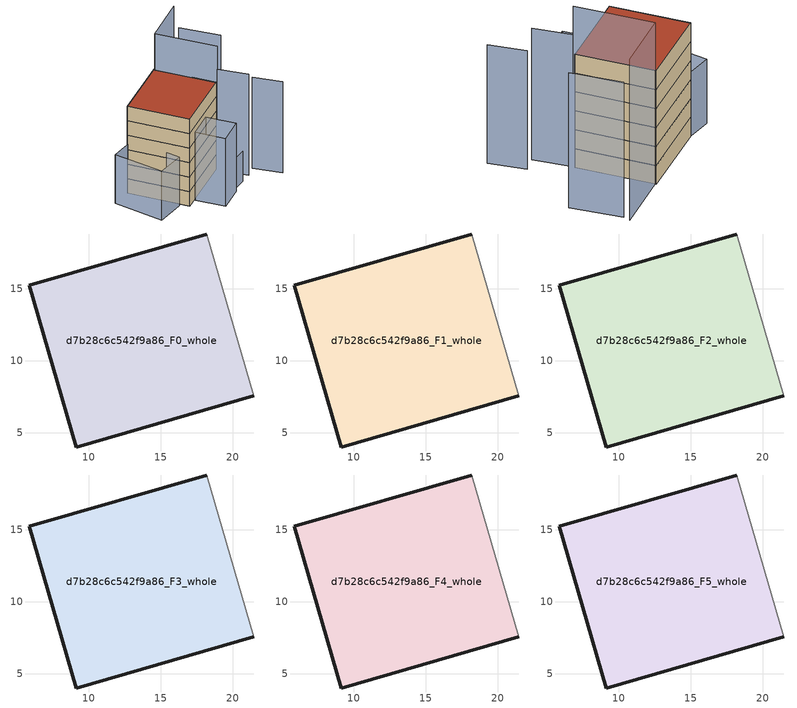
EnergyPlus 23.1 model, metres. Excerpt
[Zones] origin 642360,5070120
d7b28c6c542f9a86_F0_whole
 floor ground (EU_floor_Construction): 21.44,7.58 18.2,18.82 5.87,15.26 9.1,4.03 z0
 wall outside (EU_wall_Construction): 21.44,7.58 9.1,4.03 5.87,15.26 18.2,18.82 z0:3
 wall adiabatic (EU_wall_Construction): 18.2,18.82 21.44,7.58 z0:3
d7b28c6c542f9a86_F1_whole
 floor to d7b28c6c542f9a86_F0_whole (EU_floor_Construction): 21.44,7.58 18.2,18.82 5.87,15.26 9.1,4.03 z3
 wall outside (EU_wall_Construction): 21.44,7.58 9.1,4.03 5.87,15.26 18.2,18.82 z3:6
 wall adiabatic (EU_wall_Construction): 18.2,18.82 21.44,7.58 z3:6
d7b28c6c542f9a86_F2_whole
 floor to d7b28c6c542f9a86_F1_whole (EU_floor_Construction): 21.44,7.58 18.2,18.82 5.87,15.26 9.1,4.03 z6
 wall outside (EU_wall_Construction): 21.44,7.58 9.1,4.03 5.87,15.26 18.2,18.82 z6:9
 wall adiabatic (EU_wall_Construction): 18.2,18.82 21.44,7.58 z6:9
d7b28c6c542f9a86_F3_whole
 floor to d7b28c6c542f9a86_F2_whole (EU_floor_Construction): 21.44,7.58 18.2,18.82 5.87,15.26 9.1,4.03 z9
 wall outside (EU_wall_Construction): 21.44,7.58 9.1,4.03 5.87,15.26 18.2,18.82 z9:12
 wall adiabatic (EU_wall_Construction): 18.2,18.82 21.44,7.58 z9:12
d7b28c6c542f9a86_F4_whole
 floor to d7b28c6c542f9a86_F3_whole (EU_floor_Construction): 21.44,7.58 18.2,18.82 5.87,15.26 9.1,4.03 z12
 wall outside (EU_wall_Construction): 21.44,7.58 9.1,4.03 5.87,15.26 18.2,18.82 z12:15
 wall adiabatic (EU_wall_Construction): 18.2,18.82 21.44,7.58 z12:15
d7b28c6c542f9a86_F5_whole
 floor to d7b28c6c542f9a86_F4_whole (EU_floor_Construction): 21.44,7.58 18.2,18.82 5.87,15.26 9.1,4.03 z15
 wall outside (EU_wall_Construction): 21.44,7.58 9.1,4.03 5.87,15.26 18.2,18.82 z15:18
 wall adiabatic (EU_wall_Construction): 18.2,18.82 21.44,7.58 z15:18
 roof outside (EU_roof_Construction): 18.2,18.82 21.44,7.58 9.1,4.03 5.87,15.26 z18
shading: 12.86,0.14 21.15,1.56 z0:6.2; 11.25,4.47 16.25,5.97 / 16.25,5.97 17.89,0.51 / 17.89,0.51 12.88,-0.99 / 12.88,-0.99 11.25,4.47 z0:14; 27.65,-2.35 25.55,2.75 z0:18.8; 23.36,1.88 21.35,7.26 z0:20.9; 8.05,5.57 2.54,5.24 / 2.54,5.24 1.96,14.97 / 1.96,14.97 7.46,15.3 / 7.46,15.3 8.05,5.57 z0:10.1; 21.49,7.37 18.16,18.57 / 18.16,18.57 27.39,21.32 z0:25.5; 29.86,12.97 27.37,20.28 z0:21.4
[Building]
EU S2 Campaign: North Axis=0; Terrain=City; Solar Distribution=FullExterior
[Site:Location]
Lyon-Bron: Latitude=45.75; Longitude=5; Time Zone=1; Elevation=198
[SizingPeriod:WeatherFileDays]
AnnualSizingPeriod: Begin Month=1; Begin Day of Month=1; End Month=12; End Day of Month=31; Day of Week for Start Day=Monday; Use Weather File Daylight Saving Period=No; Use Weather File Rain and Snow Indicators=No
[MATERIAL]
EU_InternalMass_Material: Roughness=MediumRough; Thickness=0.1; Conductivity=1; Density=1800; Specific Heat=900; Thermal Absorptance=0.9; Solar Absorptance=0.7; Visible Absorptance=0.7
[MATERIAL:NOMASS] Roughness=MediumRough; Thermal Absorptance=0.9; Solar Absorptance=0.7; Visible Absorptance=0.7
Name | Thermal Resistance
EU_wall_NoMass | 0.776494
EU_roof_NoMass | 0.486893
EU_floor_NoMass | 0.421597
[CONSTRUCTION]
EU_wall_Construction: EU_wall_NoMass
EU_roof_Construction: EU_roof_NoMass
EU_floor_Construction: EU_floor_NoMass
EU_InternalMass_Construction: EU_InternalMass_Material
[ZONE] Type=1; Multiplier=1; Ceiling Height=autocalculate; Volume=450.22; Floor Area=autocalculate; Part of Total Floor Area=Yes
d7b28c6c542f9a86_F0_whole; d7b28c6c542f9a86_F1_whole; d7b28c6c542f9a86_F2_whole; d7b28c6c542f9a86_F3_whole; d7b28c6c542f9a86_F4_whole; d7b28c6c542f9a86_F5_whole
[INTERNALMASS] Construction=EU_InternalMass_Construction; Surface Area=150.073
Name | Zone or ZoneList
d7b28c6c542f9a86_F0_whole_EU_InternalMass | d7b28c6c542f9a86_F0_whole
d7b28c6c542f9a86_F1_whole_EU_InternalMass | d7b28c6c542f9a86_F1_whole
d7b28c6c542f9a86_F2_whole_EU_InternalMass | d7b28c6c542f9a86_F2_whole
d7b28c6c542f9a86_F3_whole_EU_InternalMass | d7b28c6c542f9a86_F3_whole
d7b28c6c542f9a86_F4_whole_EU_InternalMass | d7b28c6c542f9a86_F4_whole
d7b28c6c542f9a86_F5_whole_EU_InternalMass | d7b28c6c542f9a86_F5_whole
[OTHEREQUIPMENT] Fuel Type=Electricity; Design Level Calculation Method=Watts/Area; Power per Zone Floor Area=1; Fraction Latent=0; Fraction Radiant=0; Fraction Lost=0; Carbon Dioxide Generation Rate=0; EndUse Subcategory=EU_Step8_InternalGains
Name | Zone or ZoneList or Space or SpaceList | Schedule
EU_Step8_InternalGain_d7b28c6c542f9a86_F0_whole_f000 | d7b28c6c542f9a86_F0_whole | EU_Step8_GainSchedule_d7b28c6c542f9a86_F0_whole_f000
EU_Step8_InternalGain_d7b28c6c542f9a86_F1_whole_f000 | d7b28c6c542f9a86_F1_whole | EU_Step8_GainSchedule_d7b28c6c542f9a86_F1_whole_f000
EU_Step8_InternalGain_d7b28c6c542f9a86_F2_whole_f000 | d7b28c6c542f9a86_F2_whole | EU_Step8_GainSchedule_d7b28c6c542f9a86_F2_whole_f000
EU_Step8_InternalGain_d7b28c6c542f9a86_F3_whole_f000 | d7b28c6c542f9a86_F3_whole | EU_Step8_GainSchedule_d7b28c6c542f9a86_F3_whole_f000
EU_Step8_InternalGain_d7b28c6c542f9a86_F4_whole_f000 | d7b28c6c542f9a86_F4_whole | EU_Step8_GainSchedule_d7b28c6c542f9a86_F4_whole_f000
EU_Step8_InternalGain_d7b28c6c542f9a86_F5_whole_f000 | d7b28c6c542f9a86_F5_whole | EU_Step8_GainSchedule_d7b28c6c542f9a86_F5_whole_f000
[ZONEVENTILATION:DESIGNFLOWRATE] Schedule=EU_AlwaysOn; Design Flow Rate Calculation Method=AirChanges/Hour; Air Changes per Hour=0.693814; Ventilation Type=Natural; Fan Pressure Rise=0; Fan Total Efficiency=1; Constant Term Coefficient=1; Temperature Term Coefficient=0; Velocity Term Coefficient=0; Velocity Squared Term Coefficient=0; Minimum Indoor Temperature=-100; Maximum Indoor Temperature=100; Delta Temperature=-100; Minimum Outdoor Temperature=-100; Maximum Outdoor Temperature=100; Maximum Wind Speed=40
Name | Zone or ZoneList or Space or SpaceList
EU_ConstantAir_d7b28c6c542f9a86_F0_whole | d7b28c6c542f9a86_F0_whole
EU_ConstantAir_d7b28c6c542f9a86_F1_whole | d7b28c6c542f9a86_F1_whole
EU_ConstantAir_d7b28c6c542f9a86_F2_whole | d7b28c6c542f9a86_F2_whole
EU_ConstantAir_d7b28c6c542f9a86_F3_whole | d7b28c6c542f9a86_F3_whole
EU_ConstantAir_d7b28c6c542f9a86_F4_whole | d7b28c6c542f9a86_F4_whole
EU_ConstantAir_d7b28c6c542f9a86_F5_whole | d7b28c6c542f9a86_F5_whole
[HVACTEMPLATE:THERMOSTAT] Constant Heating Setpoint=20; Constant Cooling Setpoint=50
EU_HeatOnly_d7b28c6c542f9a86_F0_whole; EU_HeatOnly_d7b28c6c542f9a86_F1_whole; EU_HeatOnly_d7b28c6c542f9a86_F2_whole; EU_HeatOnly_d7b28c6c542f9a86_F3_whole; EU_HeatOnly_d7b28c6c542f9a86_F4_whole; EU_HeatOnly_d7b28c6c542f9a86_F5_whole
[HVACTEMPLATE:ZONE:IDEALLOADSAIRSYSTEM] System Availability Schedule=EU_AlwaysOn; Maximum Heating Supply Air Temperature=50; Minimum Cooling Supply Air Temperature=13; Maximum Heating Supply Air Humidity Ratio=0.0156; Minimum Cooling Supply Air Humidity Ratio=0.0077; Heating Limit=NoLimit; Cooling Limit=NoLimit; Heating Availability Schedule=EU_AlwaysOn; Cooling Availability Schedule=EU_CoolingOff; Dehumidification Control Type=ConstantSensibleHeatRatio; Cooling Sensible Heat Ratio=0.7; Dehumidification Setpoint=60; Humidification Control Type=None; Humidification Setpoint=30; Outdoor Air Method=None; Outdoor Air Flow Rate per Person=0.00944; Outdoor Air Flow Rate per Zone Floor Area=0; Outdoor Air Flow Rate per Zone=0; Demand Controlled Ventilation Type=None; Outdoor Air Economizer Type=NoEconomizer; Heat Recovery Type=None; Sensible Heat Recovery Effectiveness=0.7; Latent Heat Recovery Effectiveness=0.65
Name | Template Thermostat
d7b28c6c542f9a86_F0_whole | EU_HeatOnly_d7b28c6c542f9a86_F0_whole
d7b28c6c542f9a86_F1_whole | EU_HeatOnly_d7b28c6c542f9a86_F1_whole
d7b28c6c542f9a86_F2_whole | EU_HeatOnly_d7b28c6c542f9a86_F2_whole
d7b28c6c542f9a86_F3_whole | EU_HeatOnly_d7b28c6c542f9a86_F3_whole
d7b28c6c542f9a86_F4_whole | EU_HeatOnly_d7b28c6c542f9a86_F4_whole
d7b28c6c542f9a86_F5_whole | EU_HeatOnly_d7b28c6c542f9a86_F5_whole
[SIZING:ZONE] Zone Cooling Design Supply Air Temperature Input Method=SupplyAirTemperature; Zone Cooling Design Supply Air Temperature=13; Zone Heating Design Supply Air Temperature Input Method=SupplyAirTemperature; Zone Heating Design Supply Air Temperature=50; Zone Cooling Design Supply Air Humidity Ratio=0.008; Zone Heating Design Supply Air Humidity Ratio=0.008; Cooling Design Air Flow Method=DesignDay; Cooling Design Air Flow Rate=0; Cooling Minimum Air Flow per Zone Floor Area=0.000762; Cooling Minimum Air Flow=0; Cooling Minimum Air Flow Fraction=0.2; Heating Design Air Flow Method=DesignDay; Heating Design Air Flow Rate=0; Heating Maximum Air Flow per Zone Floor Area=0.002032; Heating Maximum Air Flow=0.141576; Heating Maximum Air Flow Fraction=0.3; Account for Dedicated Outdoor Air System=No; Dedicated Outdoor Air System Control Strategy=NeutralSupplyAir; Dedicated Outdoor Air Low Setpoint Temperature for Design=autosize; Dedicated Outdoor Air High Setpoint Temperature for Design=autosize; Zone Load Sizing Method=Sensible Load Only No Latent Load; Zone Latent Cooling Design Supply Air Humidity Ratio Input Method=HumidityRatioDifference; Zone Cooling Design Supply Air Humidity Ratio Difference=0.005; Zone Latent Heating Design Supply Air Humidity Ratio Input Method=HumidityRatioDifference; Zone Humidification Design Supply Air Humidity Ratio Difference=0.005
d7b28c6c542f9a86_F0_whole; d7b28c6c542f9a86_F1_whole; d7b28c6c542f9a86_F2_whole; d7b28c6c542f9a86_F3_whole; d7b28c6c542f9a86_F4_whole; d7b28c6c542f9a86_F5_whole
[SCHEDULE:CONSTANT]
Name | Hourly Value
EU_AlwaysOn | 1
EU_CoolingOff | 0
[SCHEDULE:FILE] Column Number=1; Rows to Skip at Top=0; Number of Hours of Data=8760; Column Separator=Comma; Interpolate to Timestep=No; Minutes per Item=60; Adjust Schedule for Daylight Savings=Yes
Name | File
EU_Step8_GainSchedule_d7b28c6c542f9a86_F0_whole_f000 | ../../schedules/d7b28c6c542f9a86/d7b28c6c542f9a86_F0_whole_f000_gain.csv
EU_Step8_GainSchedule_d7b28c6c542f9a86_F1_whole_f000 | ../../schedules/d7b28c6c542f9a86/d7b28c6c542f9a86_F1_whole_f000_gain.csv
EU_Step8_GainSchedule_d7b28c6c542f9a86_F2_whole_f000 | ../../schedules/d7b28c6c542f9a86/d7b28c6c542f9a86_F2_whole_f000_gain.csv
EU_Step8_GainSchedule_d7b28c6c542f9a86_F3_whole_f000 | ../../schedules/d7b28c6c542f9a86/d7b28c6c542f9a86_F3_whole_f000_gain.csv
EU_Step8_GainSchedule_d7b28c6c542f9a86_F4_whole_f000 | ../../schedules/d7b28c6c542f9a86/d7b28c6c542f9a86_F4_whole_f000_gain.csv
EU_Step8_GainSchedule_d7b28c6c542f9a86_F5_whole_f000 | ../../schedules/d7b28c6c542f9a86/d7b28c6c542f9a86_F5_whole_f000_gain.csv
